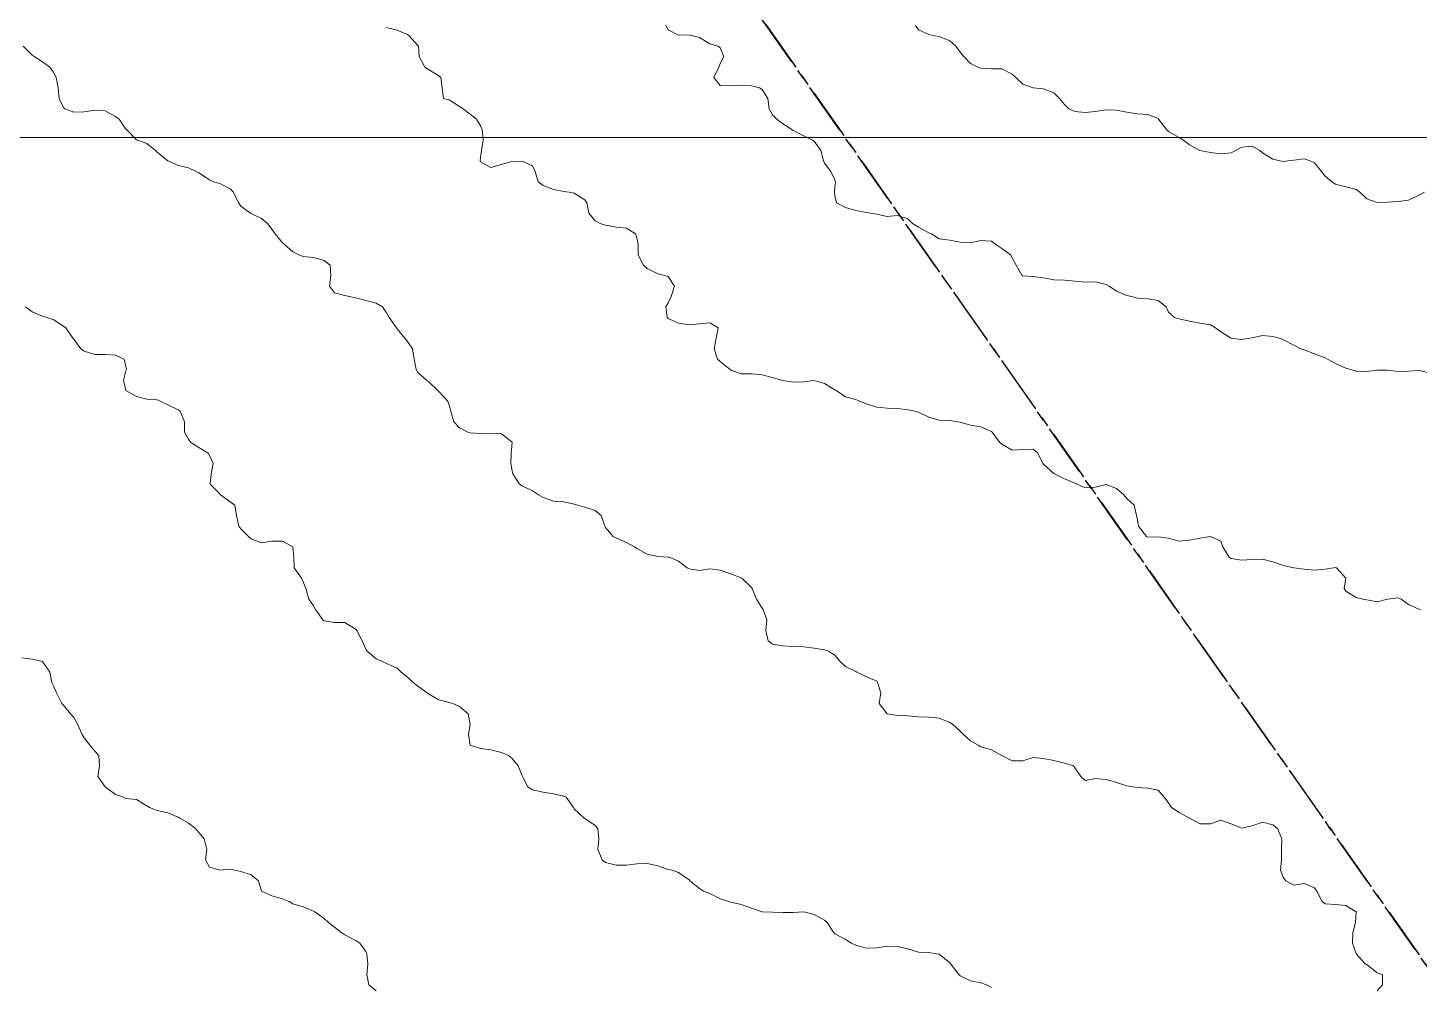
# Model space of a CAD drawing. Header units: centimetres. Extents: x 0 to 642158, y -847 to 649707.
# Drawn here: x 616796 to 616862.8, y 620346.7 to 620392.6 of the extents above; entities that cross this region are included whole.
import ezdxf

# ---------------------------------------------------------------- set-up
doc = ezdxf.new("R2010")
doc.units = ezdxf.units.CM
doc.header["$MEASUREMENT"] = 0
doc.linetypes.add('CENTERX2', pattern=[4, 2.5, -0.5, 0.5, -0.5])
doc.layers.add('MEV_grille', color=254, linetype='Continuous', lineweight=9)
doc.layers.add('WAL_topographie 0.5', color=253, linetype='Continuous', lineweight=20)
doc.layers.add('SPW_parcellaire cadastral', color=7, linetype='CENTERX2', lineweight=25, true_color=0xff0542)

# ---------------------------------------------------------------- blocks, each defined once
blk = doc.blocks.new('*U114')
at = {"layer": 'MEV_grille', "transparency": 33554687}
blk.add_lwpolyline([(-1338.461, 0), (1338.461, 0)], dxfattribs=at)
blk = doc.blocks.new('*U115')
at = {"layer": 'MEV_grille', "color": 0, "linetype": 'ByBlock', "lineweight": -2, "transparency": 16777216}
blk.add_blockref('*U114', (0, -2000), dxfattribs=at)

msp = doc.modelspace()

# ---------------------------------------------------------------- linework, layer by layer
at = {"layer": 'SPW_parcellaire cadastral'}
for points in [[(616880.969, 620322.264), (616810.738, 620422.244), (616829.378, 620431.374), (616837.722, 620435.072), (616882.528, 620374.041), (616928.003, 620312.33), (616908.788, 620297.285), (616901.931, 620292.499), (616896.219, 620300.609), (616889.06, 620310.775), (616884.797, 620316.826), (616880.969, 620322.264)], [(616764.436, 620409.464), (616810.738, 620422.244), (616880.969, 620322.264), (616751.311, 620239.975), (616733.186, 620281.264), (616720.278, 620308.474), (616683.174, 620386.893), (616764.436, 620409.464)]]:
    msp.add_lwpolyline(points, dxfattribs=at)
at = {"layer": 'WAL_topographie 0.5'}
for points in [[(616813.25, 620392.646), (616813.75, 620392.512), (616814.25, 620392.308), (616814.331, 620392.25), (616814.75, 620391.786), (616814.77, 620391.75), (616814.817, 620391.25), (616815.083, 620390.75), (616815.25, 620390.637), (616815.75, 620390.337), (616815.853, 620390.25), (616815.908, 620389.75), (616815.981, 620389.25), (616816.25, 620389.174), (616816.75, 620388.868), (616816.917, 620388.75), (616817.25, 620388.485), (616817.558, 620388.25), (616817.75, 620387.937), (616817.836, 620387.75), (616817.878, 620387.25), (616817.794, 620386.75), (616817.75, 620386.417), (616817.734, 620386.25), (616817.75, 620386.212), (616818.25, 620385.944), (616818.75, 620386.085), (616819.25, 620386.23), (616819.75, 620386.241), (616820.25, 620386.021), (616820.377, 620385.75), (616820.513, 620385.25), (616820.75, 620385.071), (616821.25, 620384.875), (616821.75, 620384.779), (616822, 620384.75), (616822.25, 620384.707), (616822.75, 620384.379), (616822.844, 620384.25), (616822.95, 620383.75), (616823.25, 620383.375), (616823.487, 620383.25), (616823.75, 620383.164), (616824.25, 620383.083), (616824.75, 620383.025), (616825.187, 620382.75), (616825.25, 620382.568), (616825.314, 620382.25), (616825.311, 620381.75), (616825.574, 620381.25), (616825.75, 620381.092), (616826.25, 620380.839), (616826.65, 620380.75), (616826.75, 620380.708), (616827.056, 620380.25), (616826.891, 620379.75), (616826.75, 620379.45), (616826.635, 620379.25), (616826.694, 620378.75), (616826.75, 620378.705), (616827.25, 620378.468), (616827.75, 620378.394), (616828.25, 620378.435), (616828.75, 620378.486), (616829.141, 620378.25), (616829.056, 620377.75), (616828.96, 620377.25), (616829.115, 620376.75), (616829.25, 620376.631), (616829.721, 620376.25), (616829.75, 620376.228), (616830.25, 620376.052), (616830.75, 620376.048), (616831.25, 620375.995), (616831.75, 620375.873), (616832.183, 620375.75), (616832.25, 620375.731), (616832.75, 620375.643), (616833.25, 620375.663), (616833.75, 620375.722), (616834.25, 620375.578), (616834.75, 620375.281), (616834.803, 620375.25), (616835.25, 620374.946), (616835.75, 620374.815), (616835.893, 620374.75), (616836.25, 620374.611), (616836.75, 620374.44), (616837.25, 620374.396), (616837.75, 620374.382), (616838.25, 620374.321), (616838.583, 620374.25), (616838.75, 620374.215), (616839.25, 620373.967), (616839.75, 620373.82), (616840.25, 620373.807), (616840.639, 620373.75), (616840.75, 620373.73), (616841.25, 620373.589), (616841.75, 620373.504), (616842.25, 620373.274), (616842.281, 620373.25), (616842.656, 620372.75), (616842.75, 620372.671), (616843.25, 620372.393), (616843.75, 620372.426), (616844.25, 620372.44), (616844.47, 620372.25), (616844.715, 620371.75), (616844.75, 620371.717), (616845.25, 620371.263), (616845.27, 620371.25), (616845.75, 620371.019), (616846.25, 620370.797), (616846.368, 620370.75), (616846.75, 620370.579), (616847.25, 620370.618), (616847.75, 620370.735), (616848.25, 620370.543), (616848.604, 620370.25), (616848.75, 620370.066), (616849.103, 620369.75), (616849.214, 620369.25), (616849.25, 620369.05), (616849.306, 620368.75), (616849.694, 620368.25), (616849.75, 620368.219), (616850.25, 620368.23), (616850.75, 620368.165), (616851.25, 620368.027), (616851.75, 620368.069), (616852.25, 620368.173), (616852.75, 620368.25), (616852.75, 620368.25), (616852.75, 620368.25), (616853.25, 620368.019), (616853.353, 620367.75), (616853.645, 620367.25), (616853.75, 620367.196), (616854.25, 620367.11), (616854.75, 620367.148), (616855.25, 620367.162), (616855.75, 620367.036), (616856.25, 620366.853), (616856.75, 620366.75), (616856.75, 620366.75), (616857.25, 620366.677), (616857.75, 620366.628), (616858.25, 620366.687), (616858.65, 620366.75), (616858.75, 620366.762), (616858.806, 620366.75), (616859.25, 620366.25), (616859.25, 620366.25), (616859.25, 620366.25), (616859.162, 620365.75), (616859.25, 620365.635), (616859.75, 620365.324), (616860.058, 620365.25), (616860.25, 620365.207), (616860.75, 620365.113), (616861.25, 620365.25), (616861.25, 620365.25), (616861.75, 620365.313), (616861.897, 620365.25), (616862.25, 620364.989), (616862.75, 620364.769), (616862.821, 620364.75)], [(616826.634, 620392.75), (616826.75, 620392.542), (616827.25, 620392.277), (616827.75, 620392.29), (616827.95, 620392.25), (616828.25, 620392.171), (616828.75, 620391.867), (616829.143, 620391.75), (616829.25, 620391.678), (616829.42, 620391.25), (616829.25, 620390.917), (616829.172, 620390.75), (616828.946, 620390.25), (616829.25, 620389.862), (616829.75, 620389.85), (616830.25, 620389.876), (616830.75, 620389.855), (616831.125, 620389.75), (616831.25, 620389.673), (616831.525, 620389.25), (616831.601, 620388.75), (616831.75, 620388.467), (616831.953, 620388.25), (616832.25, 620388.034), (616832.681, 620387.75), (616832.75, 620387.707), (616833.25, 620387.448), (616833.675, 620387.25), (616833.75, 620387.198), (616834.075, 620386.75), (616834.197, 620386.25), (616834.25, 620386.139), (616834.554, 620385.75), (616834.75, 620385.341), (616834.769, 620385.25), (616834.75, 620385), (616834.726, 620384.75), (616834.75, 620384.583), (616834.824, 620384.25), (616835.25, 620384.015), (616835.75, 620383.87), (616836.25, 620383.787), (616836.458, 620383.75), (616836.75, 620383.694), (616837.25, 620383.594), (616837.75, 620383.629), (616838.25, 620383.469), (616838.469, 620383.25), (616838.75, 620383.074), (616839.25, 620382.805), (616839.37, 620382.75), (616839.75, 620382.518), (616840.25, 620382.448), (616840.75, 620382.365), (616841.25, 620382.319), (616841.75, 620382.44), (616842.25, 620382.399), (616842.469, 620382.25), (616842.75, 620382.05), (616843.172, 620381.75), (616843.25, 620381.611), (616843.431, 620381.25), (616843.726, 620380.75), (616843.75, 620380.74), (616844.25, 620380.717), (616844.75, 620380.642), (616845.25, 620380.549), (616845.75, 620380.528), (616846.25, 620380.492), (616846.75, 620380.445), (616847.25, 620380.455), (616847.75, 620380.335), (616847.895, 620380.25), (616848.25, 620380.016), (616848.75, 620379.808), (616848.964, 620379.75), (616849.25, 620379.68), (616849.75, 620379.636), (616850.25, 620379.56), (616850.632, 620379.25), (616850.75, 620379), (616851.036, 620378.75), (616851.25, 620378.685), (616851.75, 620378.567), (616852.25, 620378.482), (616852.75, 620378.393), (616853, 620378.25), (616853.25, 620378.062), (616853.75, 620377.75), (616853.75, 620377.75), (616854.25, 620377.689), (616854.65, 620377.75), (616854.75, 620377.77), (616855.25, 620377.89), (616855.75, 620377.84), (616856.071, 620377.75), (616856.25, 620377.669), (616856.75, 620377.417), (616857.083, 620377.25), (616857.25, 620377.193), (616857.75, 620377.006), (616858.25, 620376.807), (616858.363, 620376.75), (616858.75, 620376.537), (616859.25, 620376.323), (616859.481, 620376.25), (616859.75, 620376.18), (616860.25, 620376.152), (616860.75, 620376.225), (616861.25, 620376.215), (616861.75, 620376.16), (616862.25, 620376.171), (616862.75, 620376.203), (616863.25, 620376.093)], [(616838.604, 620392.75), (616838.75, 620392.543), (616839.25, 620392.307), (616839.541, 620392.25), (616839.75, 620392.213), (616840.25, 620392.005), (616840.543, 620391.75), (616840.75, 620391.471), (616840.924, 620391.25), (616841.25, 620390.924), (616841.607, 620390.75), (616841.75, 620390.697), (616842.25, 620390.659), (616842.75, 620390.669), (616843.25, 620390.417), (616843.422, 620390.25), (616843.75, 620389.933), (616844.25, 620389.75), (616844.25, 620389.75), (616844.75, 620389.703), (616845.25, 620389.518), (616845.518, 620389.25), (616845.75, 620388.955), (616845.964, 620388.75), (616846.25, 620388.622), (616846.75, 620388.571), (616847.25, 620388.627), (616847.75, 620388.706), (616848.25, 620388.685), (616848.75, 620388.595), (616849.25, 620388.505), (616849.75, 620388.483), (616850.25, 620388.281), (616850.271, 620388.25), (616850.645, 620387.75), (616850.75, 620387.668), (616851.25, 620387.373), (616851.456, 620387.25), (616851.75, 620387.017), (616852.25, 620386.75), (616852.25, 620386.75), (616852.75, 620386.65), (616853.25, 620386.595), (616853.75, 620386.646), (616853.954, 620386.75), (616854.25, 620386.917), (616854.75, 620386.966), (616855.115, 620386.75), (616855.25, 620386.647), (616855.75, 620386.331), (616856.083, 620386.25), (616856.25, 620386.218), (616856.464, 620386.25), (616856.75, 620386.292), (616857.25, 620386.352), (616857.544, 620386.25), (616857.75, 620386.153), (616858.087, 620385.75), (616858.25, 620385.524), (616858.577, 620385.25), (616858.75, 620385.14), (616859.25, 620385.005), (616859.75, 620384.883), (616859.921, 620384.75), (616860.25, 620384.431), (616860.75, 620384.259), (616861.25, 620384.273), (616861.75, 620384.312), (616862.25, 620384.377), (616862.75, 620384.609), (616863.02, 620384.75)], [(616795.823, 620391.75), (616796.25, 620391.323), (616796.35, 620391.25), (616796.75, 620391.005), (616797.097, 620390.75), (616797.25, 620390.521), (616797.409, 620390.25), (616797.494, 620389.75), (616797.542, 620389.25), (616797.75, 620388.815), (616797.815, 620388.75), (616798.25, 620388.583), (616798.75, 620388.601), (616799.25, 620388.684), (616799.75, 620388.66), (616800.25, 620388.375), (616800.417, 620388.25), (616800.75, 620387.779), (616800.767, 620387.75), (616801.25, 620387.267), (616801.296, 620387.25), (616801.75, 620387.094), (616802.173, 620386.75), (616802.25, 620386.676), (616802.75, 620386.25), (616802.75, 620386.25), (616803.25, 620386.027), (616803.75, 620385.913), (616804.118, 620385.75), (616804.25, 620385.676), (616804.75, 620385.338), (616804.95, 620385.25), (616805.25, 620385.162), (616805.75, 620384.912), (616805.904, 620384.75), (616806.14, 620384.25), (616806.25, 620384.077), (616806.722, 620383.75), (616806.75, 620383.739), (616807.25, 620383.494), (616807.542, 620383.25), (616807.75, 620382.982), (616807.901, 620382.75), (616808.25, 620382.333), (616808.35, 620382.25), (616808.75, 620381.886), (616809.031, 620381.75), (616809.25, 620381.677), (616809.75, 620381.618), (616810.25, 620381.484), (616810.547, 620381.25), (616810.566, 620380.75), (616810.506, 620380.25), (616810.75, 620379.927), (616811.25, 620379.801), (616811.458, 620379.75), (616811.75, 620379.693), (616812.25, 620379.568), (616812.75, 620379.435), (616813.044, 620379.25), (616813.25, 620378.97), (616813.372, 620378.75), (616813.715, 620378.25), (616813.75, 620378.207), (616814.122, 620377.75), (616814.25, 620377.597), (616814.486, 620377.25), (616814.57, 620376.75), (616814.661, 620376.25), (616814.75, 620376.117), (616815.157, 620375.75), (616815.25, 620375.679), (616815.705, 620375.25), (616815.75, 620375.202), (616816.174, 620374.75), (616816.25, 620374.542), (616816.323, 620374.25), (616816.476, 620373.75), (616816.75, 620373.462), (616817.136, 620373.25), (616817.25, 620373.217), (616817.75, 620373.192), (616818.25, 620373.203), (616818.75, 620373.165), (616819.25, 620372.79), (616819.274, 620372.75), (616819.25, 620372.583), (616819.216, 620372.25), (616819.201, 620371.75), (616819.25, 620371.472), (616819.303, 620371.25), (616819.625, 620370.75), (616819.75, 620370.669), (616820.25, 620370.435), (616820.524, 620370.25), (616820.75, 620370.118), (616821.25, 620369.942), (616821.75, 620369.906), (616822.25, 620369.797), (616822.417, 620369.75), (616822.75, 620369.656), (616823.25, 620369.487), (616823.529, 620369.25), (616823.715, 620368.75), (616823.75, 620368.682), (616824.115, 620368.25), (616824.25, 620368.179), (616824.75, 620367.966), (616825.13, 620367.75), (616825.25, 620367.673), (616825.75, 620367.399), (616826.25, 620367.282), (616826.75, 620367.262), (616826.792, 620367.25), (616827.25, 620367.067), (616827.663, 620366.75), (616827.75, 620366.696), (616828.25, 620366.618), (616828.75, 620366.694), (616829.25, 620366.642), (616829.75, 620366.461), (616830.25, 620366.263), (616830.275, 620366.25), (616830.75, 620365.798), (616830.783, 620365.75), (616830.993, 620365.25), (616831.25, 620364.818), (616831.302, 620364.75), (616831.487, 620364.25), (616831.436, 620363.75), (616831.538, 620363.25), (616831.75, 620363.083), (616832.25, 620363.006), (616832.75, 620362.975), (616833.25, 620362.952), (616833.75, 620362.898), (616834.25, 620362.81), (616834.442, 620362.75), (616834.75, 620362.559), (616835, 620362.25), (616835.25, 620362.009), (616835.75, 620361.769), (616835.8, 620361.75), (616836.25, 620361.536), (616836.75, 620361.306), (616836.783, 620361.25), (616836.954, 620360.75), (616836.875, 620360.25), (616837.25, 620359.75), (616837.25, 620359.75), (616837.75, 620359.672), (616838.25, 620359.652), (616838.75, 620359.61), (616839.25, 620359.594), (616839.75, 620359.546), (616840.25, 620359.33), (616840.39, 620359.25), (616840.75, 620358.917), (616840.911, 620358.75), (616841.25, 620358.453), (616841.611, 620358.25), (616841.75, 620358.169), (616842.25, 620358.015), (616842.75, 620357.75), (616842.75, 620357.75), (616843.25, 620357.5), (616843.75, 620357.5), (616844.25, 620357.65), (616844.75, 620357.61), (616845.25, 620357.504), (616845.75, 620357.377), (616846.187, 620357.25), (616846.25, 620357.167), (616846.544, 620356.75), (616846.75, 620356.544), (616847.25, 620356.653), (616847.75, 620356.592), (616848.25, 620356.453), (616848.75, 620356.291), (616849.036, 620356.25), (616849.25, 620356.209), (616849.75, 620356.187), (616850.25, 620356.083), (616850.536, 620355.75), (616850.75, 620355.485), (616850.893, 620355.25), (616851.25, 620355.023), (616851.75, 620354.75), (616851.75, 620354.75), (616852.25, 620354.477), (616852.75, 620354.477), (616853.25, 620354.65), (616853.75, 620354.477), (616854.25, 620354.263), (616854.75, 620354.372), (616855.25, 620354.548), (616855.75, 620354.424), (616855.971, 620354.25), (616856.181, 620353.75), (616856.162, 620353.25), (616856.155, 620352.75), (616856.107, 620352.25), (616856.25, 620351.893), (616856.375, 620351.75), (616856.75, 620351.536), (616857.25, 620351.61), (616857.75, 620351.408), (616857.85, 620351.25), (616858.107, 620350.75), (616858.25, 620350.639), (616858.75, 620350.613), (616859.25, 620350.553), (616859.75, 620350.25), (616859.75, 620350.25), (616859.75, 620350.25), (616859.714, 620349.75), (616859.576, 620349.25), (616859.561, 620348.75), (616859.75, 620348.25), (616859.75, 620348.25), (616860.194, 620347.75), (616860.25, 620347.726), (616860.75, 620347.333), (616861, 620347.25), (616861.013, 620346.75), (616860.75, 620346.472)], [(616795.93, 620379.25), (616796.25, 620379.021), (616796.75, 620378.803), (616796.959, 620378.75), (616797.25, 620378.655), (616797.75, 620378.331), (616797.869, 620378.25), (616798.208, 620377.75), (616798.25, 620377.705), (616798.583, 620377.25), (616798.75, 620377.128), (616799.25, 620376.976), (616799.75, 620376.974), (616800.25, 620376.934), (616800.667, 620376.75), (616800.75, 620376.393), (616800.769, 620376.25), (616800.75, 620376.191), (616800.629, 620375.75), (616800.736, 620375.25), (616800.75, 620375.241), (616801.25, 620374.967), (616801.75, 620374.837), (616802.25, 620374.793), (616802.355, 620374.75), (616802.75, 620374.562), (616803.25, 620374.323), (616803.341, 620374.25), (616803.558, 620373.75), (616803.557, 620373.25), (616803.75, 620372.91), (616803.861, 620372.75), (616804.25, 620372.513), (616804.693, 620372.25), (616804.75, 620372.132), (616804.931, 620371.75), (616804.836, 620371.25), (616804.79, 620370.75), (616805.25, 620370.29), (616805.286, 620370.25), (616805.75, 620369.917), (616805.974, 620369.75), (616806.057, 620369.25), (616806.167, 620368.75), (616806.25, 620368.621), (616806.633, 620368.25), (616806.75, 620368.137), (616807.25, 620367.939), (616807.75, 620368.023), (616808.25, 620368.02), (616808.75, 620367.75), (616808.75, 620367.75), (616808.794, 620367.25), (616808.819, 620366.75), (616809.173, 620366.25), (616809.25, 620366.083), (616809.368, 620365.75), (616809.513, 620365.25), (616809.75, 620364.929), (616809.833, 620364.75), (616810.185, 620364.25), (616810.25, 620364.212), (616810.75, 620364.133), (616811.25, 620364.123), (616811.75, 620363.812), (616811.817, 620363.75), (616812.083, 620363.25), (616812.25, 620362.855), (616812.315, 620362.75), (616812.75, 620362.385), (616813.044, 620362.25), (616813.25, 620362.162), (616813.75, 620361.933), (616813.954, 620361.75), (616814.25, 620361.507), (616814.516, 620361.25), (616814.75, 620361.071), (616815.185, 620360.75), (616815.25, 620360.699), (616815.75, 620360.417), (616816.25, 620360.293), (616816.417, 620360.25), (616816.75, 620360.096), (616817.159, 620359.75), (616817.25, 620359.25), (616817.25, 620359.25), (616817.25, 620359.25), (616817.173, 620358.75), (616817.25, 620358.25), (616817.25, 620358.25), (616817.75, 620358.079), (616818.25, 620358.023), (616818.75, 620357.902), (616819.096, 620357.75), (616819.25, 620357.625), (616819.558, 620357.25), (616819.75, 620356.781), (616819.764, 620356.75), (616820.028, 620356.25), (616820.25, 620356.1), (616820.75, 620355.994), (616821.25, 620355.909), (616821.75, 620355.807), (616821.861, 620355.75), (616822.217, 620355.25), (616822.25, 620355.197), (616822.722, 620354.75), (616822.75, 620354.736), (616823.25, 620354.393), (616823.379, 620354.25), (616823.426, 620353.75), (616823.379, 620353.25), (616823.583, 620352.75), (616823.75, 620352.622), (616824.25, 620352.495), (616824.75, 620352.496), (616825.25, 620352.556), (616825.75, 620352.568), (616826.25, 620352.455), (616826.75, 620352.283), (616826.938, 620352.25), (616827.25, 620352.146), (616827.75, 620351.796), (616827.783, 620351.75), (616828.25, 620351.381), (616828.442, 620351.25), (616828.75, 620351.136), (616829.25, 620350.885), (616829.667, 620350.75), (616829.75, 620350.714), (616830.25, 620350.605), (616830.75, 620350.432), (616831.25, 620350.25), (616831.251, 620350.25), (616831.75, 620350.239), (616832.25, 620350.219), (616832.75, 620350.228), (616833.25, 620350.25), (616833.25, 620350.25), (616833.25, 620350.25), (616833.75, 620350.135), (616834.25, 620349.863), (616834.371, 620349.75), (616834.687, 620349.25), (616834.75, 620349.202), (616835.25, 620348.926), (616835.546, 620348.75), (616835.75, 620348.665), (616836.25, 620348.513), (616836.75, 620348.53), (616837.25, 620348.608), (616837.75, 620348.592), (616838.25, 620348.489), (616838.75, 620348.331), (616839.25, 620348.3), (616839.625, 620348.25), (616839.75, 620348.233), (616840.25, 620347.818), (616840.307, 620347.75), (616840.689, 620347.25), (616840.75, 620347.185), (616841.25, 620346.942), (616841.75, 620346.854), (616842.019, 620346.75), (616842.25, 620346.625)], [(616795.75, 620362.432), (616796.25, 620362.373), (616796.75, 620362.25), (616796.75, 620362.25), (616797.101, 620361.75), (616797.196, 620361.25), (616797.25, 620361.125), (616797.423, 620360.75), (616797.667, 620360.25), (616797.75, 620360.159), (616798.096, 620359.75), (616798.25, 620359.576), (616798.417, 620359.25), (616798.653, 620358.75), (616798.75, 620358.604), (616799.024, 620358.25), (616799.25, 620357.958), (616799.45, 620357.75), (616799.474, 620357.25), (616799.393, 620356.75), (616799.75, 620356.25), (616799.75, 620356.25), (616800.25, 620355.875), (616800.625, 620355.75), (616800.75, 620355.692), (616801.25, 620355.645), (616801.75, 620355.333), (616801.875, 620355.25), (616802.25, 620355.114), (616802.75, 620355.007), (616803.25, 620354.798), (616803.325, 620354.75), (616803.75, 620354.514), (616804.089, 620354.25), (616804.25, 620354.062), (616804.5, 620353.75), (616804.633, 620353.25), (616804.556, 620352.75), (616804.75, 620352.397), (616805.25, 620352.25), (616805.75, 620352.294), (616805.972, 620352.25), (616806.25, 620352.192), (616806.75, 620352.026), (616807.098, 620351.75), (616807.25, 620351.25), (616807.25, 620351.25), (616807.75, 620351.029), (616808.25, 620350.886), (616808.571, 620350.75), (616808.75, 620350.646), (616809.25, 620350.5), (616809.75, 620350.281), (616809.8, 620350.25), (616810.25, 620349.929), (616810.467, 620349.75), (616810.75, 620349.526), (616811.098, 620349.25), (616811.25, 620349.15), (616811.75, 620348.886), (616811.964, 620348.75), (616812.25, 620348.35), (616812.292, 620348.25), (616812.35, 620347.75), (616812.307, 620347.25), (616812.391, 620346.75), (616812.75, 620346.47)]]:
    msp.add_lwpolyline(points, dxfattribs=at)

# ---------------------------------------------------------------- block references
at = {"layer": 'MEV_grille', "transparency": 33554687}
msp.add_blockref('*U115', (616669.481, 622387.381), dxfattribs=at)

doc.saveas('drawing.dxf')
